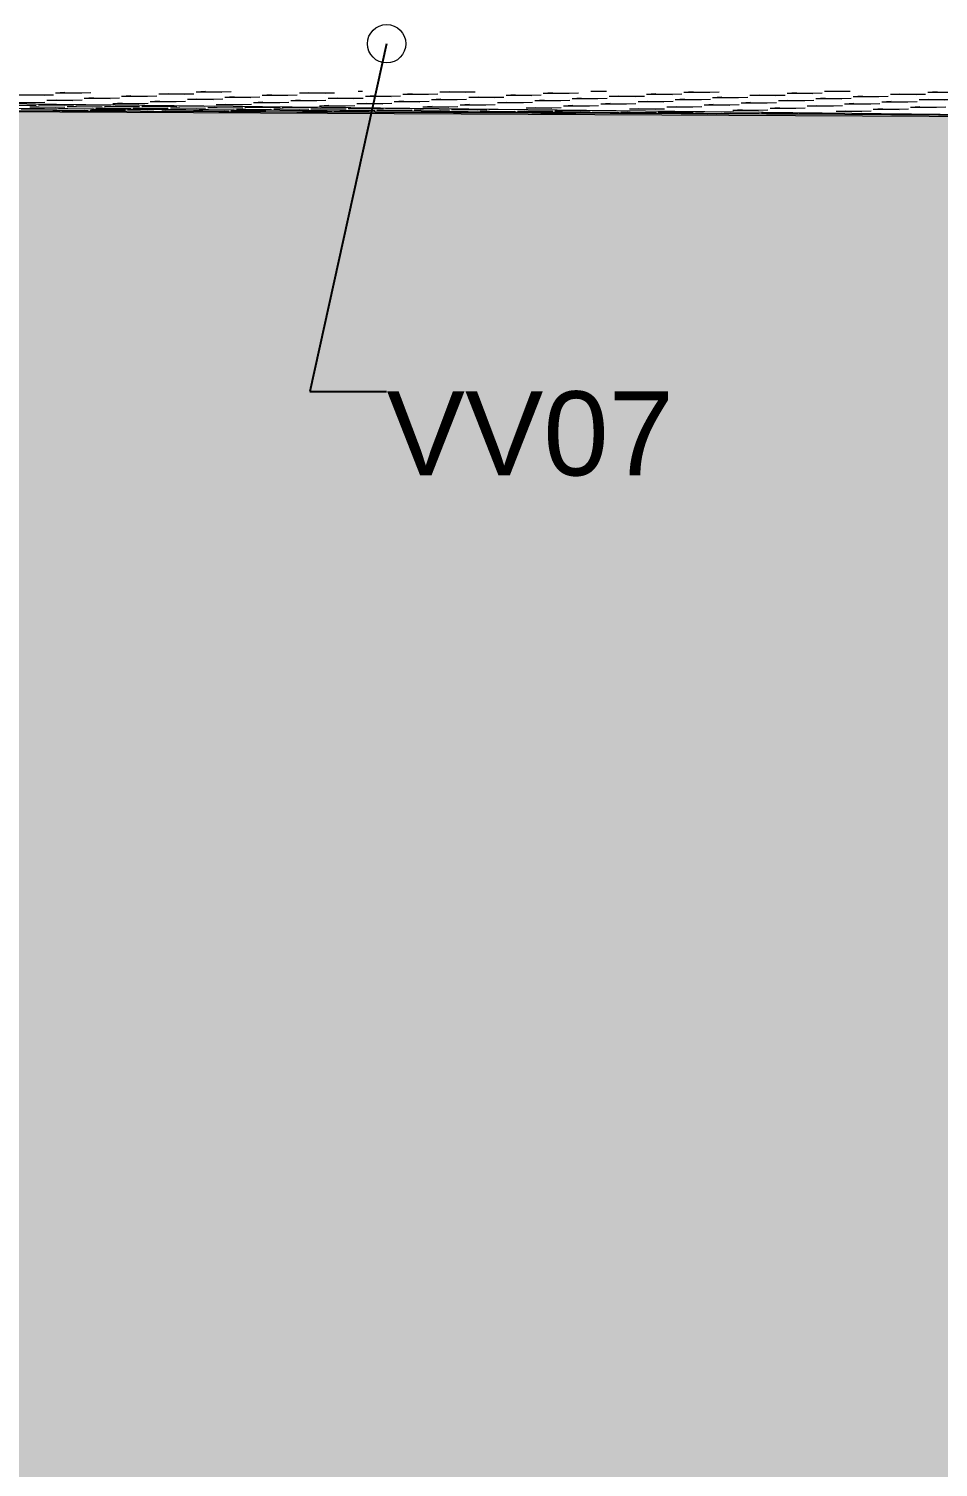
# Model space of a CAD drawing. Header units: millimetres. Extents: x 239748 to 326588, y -19262 to 5561.
# Drawn here: x 256416 to 258579, y -3473 to -52 of the extents above; entities that cross this region are included whole.
import ezdxf

# ---------------------------------------------------------------- set-up
doc = ezdxf.new("R2010")
doc.units = ezdxf.units.MM
doc.header["$MEASUREMENT"] = 0
for name, color, linetype, lineweight in [('Annotation - Label_Pen_No__1', 7, 'Continuous', 13), ('New_2D Drafting - General_Pen_No__1', 7, 'Continuous', 13), ('New_Site & Landscape - Terrain_Pen_No__1', 7, 'Continuous', 13)]:
    doc.layers.add(name, color=color, linetype=linetype, lineweight=lineweight)
for name, color, linetype, lineweight, true_color in [('New_2D Drafting - General_Pen_No__61', 7, 'Continuous', 20, 0x6a6a6a), ('New_Site & Landscape - Terrain_Pen_No__180', 7, 'Continuous', 15, 0xd6cda7), ('New_Site & Landscape - Terrain_Pen_No__93', 7, 'Continuous', 13, 0xa2a233)]:
    doc.layers.add(name, color=color, linetype=linetype, lineweight=lineweight, true_color=true_color)
doc.styles.add('GENERATED_STYLE_1', font='')
doc.styles.get('GENERATED_STYLE_1').set_extended_font_data('Arial')
doc.dimstyles.new('GENERATED_STYLE__2', dxfattribs={"dimtxt": 0.18, "dimasz": 182.4, "dimexe": 0.18, "dimexo": 0.0625, "dimgap": 0, "dimtad": 0, "dimtih": 1, "dimtoh": 1, "dimdec": 4, "dimzin": 0, "dimdsep": 46, "dimcen": 0.09, "dimadec": 0, "dimazin": 0, "dimtfac": 1, "dimtdec": 4, "dimtmove": 0, "dimatfit": 3, "dimldrblk": 'ARROWHEAD_1', "dimfxl": 0, "dimtolj": 1, "dimtzin": 0, "dimarcsym": 0})

# ---------------------------------------------------------------- blocks, each defined once
blk = doc.blocks.new('ARROWHEAD_1')
at = {"color": 0, "linetype": 'Continuous', "lineweight": 0}
blk.add_line((0, 0), (-1, 0), dxfattribs=at)
blk.add_circle((0, 0), 0.25, dxfattribs=at)

msp = doc.modelspace()

# ---------------------------------------------------------------- hatches: boundary and pattern name
at = {"layer": 'New_2D Drafting - General_Pen_No__61', "linetype": 'Continuous', "lineweight": 20, "true_color": 0x6a6a6a}
h = msp.add_hatch(dxfattribs=at)
h.set_pattern_fill('Dashed_0001', color=251, style=0, pattern_type=2)
h.set_pattern_definition([(45, (0, 0), (-183.84776, 183.84776), [195, -65]), (45, (7e-14, 183.85), (-183.84776, 183.84776), [195, -65])])
h.paths.add_polyline_path([(239750.0788, -623.3184), (239760.5803, -4753.4379), (239760.5803, -19262.3247), (278828.6527, -19262.3247), (278828.6169, -286.9357), (268610.0254, -272.2694), (266963.5283, -271.0107), (261898.0667, -277.5182), (250285.9898, -219.4916), (248306.7808, -203.641), (242648.744, -453.8141)])
at = {"layer": 'New_Site & Landscape - Terrain_Pen_No__180', "linetype": 'Continuous', "lineweight": 0, "true_color": 0x353329}
msp.add_hatch(color=250, dxfattribs=at).paths.add_polyline_path([(239747.5775, -15138.6962), (278833.3935, -15138.6962), (278833.3935, -288.2314), (266866.4444, -271.275), (264383.6735, -267.1142), (262140.4658, -282.5803), (258357.3867, -255.6815), (251840.7474, -227.8826), (248111.8541, -213.5708), (246133.7175, -287.173), (242881.8612, -438.6115), (239747.5775, -643.0118)])

# ---------------------------------------------------------------- linework, layer by layer
at = {"layer": 'New_2D Drafting - General_Pen_No__1', "color": 7, "linetype": 'Continuous', "lineweight": 13, "flags": 128}
msp.add_lwpolyline([(239750.0788, -623.3184), (239760.5803, -4753.4379), (239760.5803, -19262.3247), (278828.6527, -19262.3247), (278828.6169, -286.9357), (268610.0254, -272.2694), (266963.5283, -271.0107), (261898.0667, -277.5182), (250285.9898, -219.4916), (248306.7808, -203.641), (242648.744, -453.8141)], close=True, dxfattribs=at)
at = {"layer": 'New_Site & Landscape - Terrain_Pen_No__1', "color": 7, "linetype": 'Continuous', "lineweight": 13}
for p, q in [((258357.3867, -255.6815), (250188.7008, -199.8387)), ((253748.4421, -200.1408), (259081.8968, -260.8329)), ((256479.8642, -204.2658), (256502.0349, -203.0145)), ((256479.8642, -204.2658), (256563.4502, -203.6735)), ((256479.8642, -204.2658), (256541.2795, -204.9248)), ((256814.2082, -201.8966), (256836.3789, -200.6453)), ((256814.2082, -201.8966), (256897.7942, -201.3043)), ((256814.2082, -201.8966), (256875.6235, -202.5556)), ((257059.8694, -204.5326), (257082.0401, -203.2813)), ((257059.8694, -204.5326), (257143.4554, -203.9403)), ((257059.8694, -204.5326), (257121.2847, -205.1916)), ((257199.2006, -200.0708), (257209.9675, -200.1863)), ((257394.2134, -202.1634), (257416.3842, -200.912)), ((257394.2134, -202.1634), (257477.7995, -201.571)), ((257394.2134, -202.1634), (257455.6287, -202.8224)), ((257639.8746, -204.7994), (257662.0453, -203.5481)), ((257639.8746, -204.7994), (257723.4606, -204.2071)), ((257639.8746, -204.7994), (257701.2899, -205.4584)), ((257753.2959, -200.0596), (257789.9728, -200.4531)), ((257974.2187, -202.4301), (257996.3894, -201.1788)), ((257974.2187, -202.4301), (258057.8047, -201.8378)), ((257974.2187, -202.4301), (258035.634, -203.0891)), ((258219.8799, -205.0661), (258242.0506, -203.8148)), ((258219.8799, -205.0661), (258303.4659, -204.4738)), ((258219.8799, -205.0661), (258281.2952, -205.7251)), ((258308.5627, -200.0609), (258310.3451, -200.0483)), ((258308.5627, -200.0609), (258308.7859, -200.0483)), ((258308.5627, -200.0609), (258369.978, -200.7199)), ((258554.2239, -202.6969), (258576.3946, -201.4456)), ((258554.2239, -202.6969), (258637.8099, -202.1046)), ((258554.2239, -202.6969), (258615.6392, -203.3559)), ((256350.4066, -233.7381), (256433.9927, -234.274)), ((256370.794, -226.9227), (256454.38, -226.3304)), ((256370.794, -226.9227), (256432.2093, -227.5817)), ((256391.1813, -209.271), (256474.7674, -208.6787)), ((256391.1813, -209.271), (256452.5966, -209.93)), ((256418.7021, -237.7085), (256440.8728, -237.5562)), ((256418.7021, -237.7085), (256502.2881, -238.2444)), ((256418.7021, -237.7085), (256480.1174, -238.3966)), ((256439.0895, -233.1292), (256461.2602, -232.977)), ((256439.0895, -233.1292), (256522.6755, -233.6652)), ((256439.0895, -233.1292), (256500.5048, -233.8174)), ((256459.4768, -221.9175), (256481.6475, -220.6662)), ((256459.4768, -221.9175), (256543.0628, -221.3252)), ((256459.4768, -221.9175), (256520.8921, -222.5765)), ((256507.385, -237.0996), (256529.5557, -236.9474)), ((256507.385, -237.0996), (256590.971, -237.6355)), ((256507.385, -237.0996), (256568.8003, -237.7877)), ((256527.7723, -232.5204), (256549.943, -232.3681)), ((256527.7723, -232.5204), (256611.3583, -233.0563)), ((256527.7723, -232.5204), (256589.1876, -233.2085)), ((256548.1597, -216.9123), (256570.3304, -215.661)), ((256548.1597, -216.9123), (256631.7457, -216.32)), ((256548.1597, -216.9123), (256609.575, -217.5713)), ((256596.0678, -236.4907), (256618.2385, -236.3385)), ((256596.0678, -236.4907), (256679.6538, -237.0266)), ((256596.0678, -236.4907), (256657.4831, -237.1789)), ((256616.4552, -229.5587), (256638.6259, -228.3074)), ((256616.4552, -229.5587), (256700.0412, -228.9664)), ((256616.4552, -229.5587), (256677.8705, -230.2177)), ((256636.8425, -211.907), (256659.0132, -210.6557)), ((256636.8425, -211.907), (256720.4285, -211.3147)), ((256636.8425, -211.907), (256698.2578, -212.566)), ((256684.7507, -235.8818), (256706.9214, -235.7296)), ((256684.7507, -235.8818), (256768.3367, -236.4178)), ((256684.7507, -235.8818), (256746.166, -236.57)), ((256705.138, -224.5535), (256727.3087, -223.3022)), ((256705.138, -224.5535), (256788.724, -223.9612)), ((256705.138, -224.5535), (256766.5533, -225.2125)), ((256725.5254, -206.9018), (256747.6961, -205.6505)), ((256725.5254, -206.9018), (256809.1114, -206.3095)), ((256725.5254, -206.9018), (256786.9407, -207.5608)), ((256773.4335, -235.273), (256795.6042, -235.1207)), ((256773.4335, -235.273), (256857.0195, -235.8089)), ((256773.4335, -235.273), (256834.8488, -235.9611)), ((256793.8209, -219.5483), (256815.9916, -218.297)), ((256793.8209, -219.5483), (256877.4069, -218.956)), ((256793.8209, -219.5483), (256855.2362, -220.2073)), ((256841.729, -239.2433), (256863.8997, -239.0911)), ((256841.729, -239.2433), (256925.315, -239.7792)), ((256841.729, -239.2433), (256903.1443, -239.9315)), ((256862.1164, -232.1947), (256884.2871, -230.9434)), ((256862.1164, -232.1947), (256945.7024, -231.6024)), ((256862.1164, -232.1947), (256923.5317, -232.8537)), ((256882.5037, -214.543), (256904.6744, -213.2917)), ((256882.5037, -214.543), (256966.0897, -213.9507)), ((256882.5037, -214.543), (256943.919, -215.202)), ((256930.4119, -238.6344), (256952.5826, -238.4822)), ((256930.4119, -238.6344), (257013.9979, -239.1704)), ((256930.4119, -238.6344), (256991.8272, -239.3226)), ((256950.7992, -227.1895), (256972.9699, -225.9382)), ((256950.7992, -227.1895), (257034.3852, -226.5972)), ((256950.7992, -227.1895), (257012.2145, -227.8485)), ((256971.1866, -209.5378), (256993.3573, -208.2865)), ((256971.1866, -209.5378), (257054.7726, -208.9455)), ((256971.1866, -209.5378), (257032.6019, -210.1968)), ((257019.0947, -238.0256), (257041.2654, -237.8733)), ((257019.0947, -238.0256), (257102.6807, -238.5615)), ((257019.0947, -238.0256), (257080.51, -238.7137)), ((257039.4821, -222.1843), (257061.6528, -220.933)), ((257039.4821, -222.1843), (257123.0681, -221.592)), ((257039.4821, -222.1843), (257100.8974, -222.8433)), ((257107.7776, -234.8308), (257129.9483, -233.5794)), ((257107.7776, -234.8308), (257191.3636, -234.2385)), ((257107.7776, -234.8308), (257169.1929, -235.4898)), ((257128.1649, -217.179), (257150.3356, -215.9277)), ((257128.1649, -217.179), (257211.7509, -216.5867)), ((257128.1649, -217.179), (257189.5802, -217.8381)), ((257196.4604, -229.8255), (257218.6311, -228.5742)), ((257196.4604, -229.8255), (257280.0464, -229.2332)), ((257196.4604, -229.8255), (257257.8757, -230.4845)), ((257216.8477, -212.1738), (257239.0185, -210.9225)), ((257216.8477, -212.1738), (257278.263, -212.8328)), ((257216.8478, -212.1738), (257300.4338, -211.5815)), ((257285.1432, -224.8203), (257368.7293, -224.228)), ((257285.1432, -224.8203), (257346.5585, -225.4793)), ((257285.1433, -224.8203), (257307.314, -223.569)), ((257305.5306, -207.1686), (257327.7013, -205.9173)), ((257305.5306, -207.1686), (257389.1166, -206.5763)), ((257305.5306, -207.1686), (257366.9459, -207.8276)), ((257353.4387, -237.4668), (257375.6095, -236.2155)), ((257353.4387, -237.4668), (257437.0248, -236.8745)), ((257353.4387, -237.4668), (257414.854, -238.1258)), ((257373.8261, -219.8151), (257395.9968, -218.5638)), ((257373.8261, -219.8151), (257457.4121, -219.2228)), ((257373.8261, -219.8151), (257435.2414, -220.4741)), ((257442.1216, -232.4615), (257464.2923, -231.2102)), ((257442.1216, -232.4615), (257525.7076, -231.8692)), ((257442.1216, -232.4615), (257503.5369, -233.1205)), ((257462.5089, -214.8098), (257484.6797, -213.5585)), ((257462.5089, -214.8098), (257546.0949, -214.2175)), ((257462.5089, -214.8098), (257523.9242, -215.4688)), ((257530.8044, -227.4563), (257552.9751, -226.205)), ((257530.8044, -227.4563), (257614.3904, -226.864)), ((257530.8044, -227.4563), (257592.2197, -228.1153)), ((257551.1918, -209.8046), (257573.3625, -208.5533)), ((257551.1918, -209.8046), (257634.7778, -209.2123)), ((257551.1918, -209.8046), (257612.6071, -210.4636)), ((257599.0999, -240.1028), (257621.2706, -238.8515)), ((257619.4873, -222.4511), (257641.658, -221.1998)), ((257619.4873, -222.4511), (257703.0733, -221.8588)), ((257619.4873, -222.4511), (257680.9026, -223.1101)), ((257687.7828, -235.0975), (257709.9535, -233.8462)), ((257687.7828, -235.0975), (257771.3688, -234.5052)), ((257687.7828, -235.0975), (257749.1981, -235.7565)), ((257708.1701, -217.4458), (257730.3408, -216.1945)), ((257708.1701, -217.4458), (257791.7561, -216.8535)), ((257708.1701, -217.4458), (257769.5854, -218.1048)), ((257776.4656, -230.0923), (257798.6363, -228.841)), ((257776.4656, -230.0923), (257860.0516, -229.5)), ((257776.4656, -230.0923), (257837.8809, -230.7513)), ((257796.853, -212.4406), (257819.0237, -211.1893)), ((257796.853, -212.4406), (257880.439, -211.8483)), ((257796.853, -212.4406), (257858.2683, -213.0996)), ((257865.1485, -225.0871), (257887.3192, -223.8358)), ((257865.1485, -225.0871), (257948.7345, -224.4948)), ((257865.1485, -225.0871), (257926.5638, -225.7461)), ((257885.5358, -207.4354), (257907.7065, -206.1841)), ((257885.5358, -207.4354), (257969.1218, -206.8431)), ((257885.5358, -207.4354), (257946.9511, -208.0944)), ((257933.444, -237.7336), (257955.6147, -236.4822)), ((257933.444, -237.7336), (258017.03, -237.1412)), ((257933.444, -237.7336), (257994.8593, -238.3926)), ((257953.8313, -220.0818), (257976.002, -218.8305)), ((257953.8313, -220.0818), (258037.4173, -219.4895)), ((257953.8313, -220.0818), (258015.2466, -220.7408)), ((258022.1268, -232.7283), (258044.2975, -231.477)), ((258022.1268, -232.7283), (258105.7128, -232.136)), ((258022.1268, -232.7283), (258083.5421, -233.3873)), ((258042.5142, -215.0766), (258064.6849, -213.8253)), ((258042.5142, -215.0766), (258126.1002, -214.4843)), ((258042.5142, -215.0766), (258103.9295, -215.7356)), ((258110.8097, -227.7231), (258132.9804, -226.4718)), ((258110.8097, -227.7231), (258194.3957, -227.1308)), ((258110.8097, -227.7231), (258172.225, -228.3821)), ((258131.197, -210.0714), (258153.3677, -208.8201)), ((258131.197, -210.0714), (258214.783, -209.4791)), ((258131.197, -210.0714), (258192.6123, -210.7304)), ((258179.1052, -240.3696), (258201.2759, -239.1183)), ((258199.4925, -222.7179), (258221.6632, -221.4665)), ((258199.4925, -222.7179), (258283.0785, -222.1255)), ((258199.4925, -222.7179), (258260.9078, -223.3769)), ((258267.788, -235.3643), (258289.9587, -234.113)), ((258267.788, -235.3643), (258351.374, -234.772)), ((258267.788, -235.3643), (258329.2033, -236.0233)), ((258288.1753, -217.7126), (258310.3461, -216.4613)), ((258288.1754, -217.7126), (258371.7614, -217.1203)), ((258288.1754, -217.7126), (258349.5907, -218.3716)), ((258356.4709, -230.3591), (258378.6416, -229.1078)), ((258356.4709, -230.3591), (258440.0569, -229.7668)), ((258356.4709, -230.3591), (258417.8861, -231.0181)), ((258376.8582, -212.7074), (258399.0289, -211.4561)), ((258376.8582, -212.7074), (258460.4442, -212.1151)), ((258376.8582, -212.7074), (258438.2735, -213.3664)), ((258445.1537, -225.3539), (258467.3244, -224.1026)), ((258445.1537, -225.3539), (258528.7397, -224.7616)), ((258445.1537, -225.3539), (258506.569, -226.0129)), ((258465.541, -207.7022), (258487.7118, -206.4508)), ((258465.541, -207.7022), (258549.1271, -207.1099)), ((258465.541, -207.7022), (258526.9563, -208.3612)), ((258513.4492, -238.0003), (258535.6199, -236.749)), ((258513.4492, -238.0003), (258597.0352, -237.408)), ((258513.4492, -238.0003), (258574.8645, -238.6593)), ((258533.8365, -220.3486), (258556.0073, -219.0973)), ((258533.8365, -220.3486), (258617.4226, -219.7563)), ((258533.8365, -220.3486), (258595.2518, -221.0076)), ((256398.3148, -242.2877), (256420.4855, -242.1355)), ((256398.3148, -242.2877), (256481.9008, -242.8236)), ((256473.7437, -246.3112), (256495.9145, -246.0469)), ((256473.7437, -246.3112), (256557.3298, -246.5706)), ((256473.7437, -246.3112), (256535.159, -246.8349)), ((256486.9976, -241.6788), (256509.1684, -241.5266)), ((256486.9976, -241.6788), (256570.5836, -242.2147)), ((256486.9976, -241.6788), (256548.4129, -242.367)), ((256562.4266, -245.254), (256584.5973, -244.9897)), ((256562.4266, -245.254), (256646.0126, -245.5135)), ((256562.4266, -245.254), (256623.8419, -245.7778)), ((256575.6805, -241.0699), (256597.8512, -240.9177)), ((256575.6805, -241.0699), (256659.2665, -241.6059)), ((256575.6805, -241.0699), (256637.0958, -241.7581)), ((256651.1094, -244.1969), (256660.6989, -244.0825)), ((256651.1094, -244.1969), (256699.3004, -244.3464)), ((256651.1094, -244.1969), (256712.5247, -244.7206)), ((256664.3633, -240.4611), (256686.534, -240.3088)), ((256664.3633, -240.4611), (256747.9493, -240.997)), ((256664.3633, -240.4611), (256725.7786, -241.1492)), ((256719.4049, -248.4061), (256741.5756, -248.1418)), ((256719.4049, -248.4061), (256802.9909, -248.6655)), ((256719.4049, -248.4061), (256780.8202, -248.9298)), ((256732.6588, -244.4314), (256754.8295, -244.2792)), ((256732.6588, -244.4314), (256816.2448, -244.9673)), ((256732.6588, -244.4314), (256765.4079, -244.7984)), ((256753.0462, -239.8522), (256775.2169, -239.7)), ((256753.0462, -239.8522), (256836.6322, -240.3881)), ((256753.0462, -239.8522), (256814.4615, -240.5403)), ((256808.0878, -247.3489), (256830.2585, -247.0846)), ((256808.0878, -247.3489), (256891.6738, -247.6084)), ((256808.0878, -247.3489), (256869.5031, -247.8727)), ((256821.3417, -243.8225), (256843.5124, -243.6703)), ((256821.3417, -243.8225), (256904.9277, -244.3585)), ((256821.3417, -243.8225), (256882.757, -244.5107)), ((256896.7706, -246.2918), (256918.9413, -246.0275)), ((256896.7706, -246.2918), (256980.3566, -246.5512)), ((256896.7706, -246.2918), (256958.1859, -246.8155)), ((256910.0245, -243.2137), (256932.1952, -243.0614)), ((256910.0245, -243.2137), (256993.6105, -243.7496)), ((256910.0245, -243.2137), (256971.4398, -243.9018)), ((256998.7074, -242.6048), (257020.8781, -242.4526)), ((256998.7074, -242.6048), (257082.2934, -243.1407)), ((256998.7074, -242.6048), (257060.1227, -243.2929)), ((257053.749, -249.4438), (257075.9197, -249.1795)), ((257053.749, -249.4438), (257137.335, -249.7033)), ((257053.749, -249.4438), (257115.1643, -249.9676)), ((257067.0029, -246.5751), (257089.1736, -246.4229)), ((257067.0029, -246.5751), (257150.5889, -247.1111)), ((257067.0029, -246.5751), (257128.4182, -247.2633)), ((257087.3902, -241.9959), (257109.5609, -241.8437)), ((257087.3902, -241.9959), (257170.9762, -242.5318)), ((257087.3902, -241.9959), (257148.8055, -242.6841)), ((257142.4318, -248.3867), (257164.6025, -248.1224)), ((257142.4318, -248.3867), (257226.0178, -248.6461)), ((257142.4318, -248.3867), (257203.8471, -248.9104)), ((257155.6857, -245.9663), (257177.8564, -245.814)), ((257155.6857, -245.9663), (257239.2717, -246.5022)), ((257155.6857, -245.9663), (257217.101, -246.6544)), ((257176.0731, -241.387), (257198.2438, -241.2348)), ((257176.0731, -241.387), (257259.6591, -241.923)), ((257176.0731, -241.387), (257237.4883, -242.0752)), ((257244.3685, -245.3574), (257305.7838, -246.0455)), ((257244.3686, -245.3574), (257266.5393, -245.2052)), ((257244.3686, -245.3574), (257327.9546, -245.8933)), ((257264.7559, -240.7782), (257286.9266, -240.6259)), ((257264.7559, -240.7782), (257348.3419, -241.3141)), ((257264.7559, -240.7782), (257326.1712, -241.4663)), ((257333.0514, -244.7485), (257355.2221, -244.5963)), ((257333.0514, -244.7485), (257416.6374, -245.2844)), ((257333.0514, -244.7485), (257394.4667, -245.4367)), ((257388.093, -250.4816), (257410.2637, -250.2173)), ((257388.093, -250.4816), (257471.679, -250.741)), ((257388.093, -250.4816), (257449.5083, -251.0053)), ((257401.3469, -248.7189), (257423.5176, -248.5666)), ((257401.3469, -248.7189), (257484.9329, -249.2548)), ((257401.3469, -248.7189), (257462.7622, -249.407)), ((257421.7342, -244.1396), (257443.905, -243.9874)), ((257421.7342, -244.1396), (257505.3203, -244.6756)), ((257421.7342, -244.1396), (257483.1495, -244.8278)), ((257490.0297, -248.11), (257512.2004, -247.9578)), ((257490.0297, -248.11), (257573.6158, -248.6459)), ((257490.0297, -248.11), (257551.445, -248.7981)), ((257510.4171, -243.5308), (257532.5878, -243.3785)), ((257510.4171, -243.5308), (257594.0031, -244.0667)), ((257510.4171, -243.5308), (257571.8324, -244.2189)), ((257578.7126, -247.5011), (257600.8833, -247.3489)), ((257578.7126, -247.5011), (257662.2986, -248.037)), ((257578.7126, -247.5011), (257640.1279, -248.1892)), ((257599.0999, -240.1028), (257682.6859, -239.5105)), ((257599.0999, -240.1028), (257660.5152, -240.7618)), ((257633.7542, -252.5765), (257655.9249, -252.3122)), ((257633.7542, -252.5765), (257717.3402, -252.8359)), ((257633.7542, -252.5765), (257638.0071, -252.6128)), ((257667.3954, -246.8922), (257689.5661, -246.74)), ((257667.3954, -246.8922), (257750.9814, -247.4282)), ((257667.3954, -246.8922), (257728.8107, -247.5804)), ((257722.437, -251.5193), (257731.952, -251.4059)), ((257722.437, -251.5193), (257770.2536, -251.6677)), ((257722.437, -251.5193), (257783.8523, -252.0431)), ((257735.6909, -250.8626), (257757.8616, -250.7104)), ((257735.6909, -250.8626), (257819.2769, -251.3985)), ((257735.6909, -250.8626), (257797.1062, -251.5507)), ((257756.0783, -246.2834), (257778.249, -246.1311)), ((257756.0783, -246.2834), (257839.6643, -246.8193)), ((257756.0783, -246.2834), (257817.4936, -246.9715)), ((257824.3738, -250.2537), (257846.5445, -250.1015)), ((257824.3738, -250.2537), (257907.9598, -250.7896)), ((257824.3738, -250.2537), (257885.7891, -250.9418)), ((257844.7611, -242.7388), (257866.9318, -241.4875)), ((257844.7611, -242.7388), (257928.3471, -242.1465)), ((257844.7611, -242.7388), (257906.1764, -243.3978)), ((257913.0566, -249.6448), (257935.2273, -249.4926)), ((257913.0566, -249.6448), (257996.6426, -250.1808)), ((257913.0566, -249.6448), (257974.4719, -250.333)), ((257968.0982, -253.6142), (257990.2689, -253.3499)), ((257968.0982, -253.6142), (258051.6842, -253.8737)), ((257968.0982, -253.6142), (258029.5135, -254.138)), ((258001.7395, -249.0359), (258023.9102, -248.8837)), ((258001.7395, -249.0359), (258085.3255, -249.5719)), ((258001.7395, -249.0359), (258063.1548, -249.7241)), ((258070.035, -253.0063), (258092.2057, -252.8541)), ((258070.035, -253.0063), (258153.621, -253.5422)), ((258070.035, -253.0063), (258131.4503, -253.6944)), ((258090.4223, -245.3748), (258112.593, -244.1235)), ((258090.4223, -245.3748), (258174.0083, -244.7825)), ((258090.4223, -245.3748), (258151.8376, -246.0338)), ((258158.7178, -252.3974), (258180.8885, -252.2452)), ((258158.7178, -252.3974), (258242.3038, -252.9334)), ((258158.7178, -252.3974), (258220.1331, -253.0856)), ((258179.1052, -240.3696), (258262.6912, -239.7773)), ((258179.1052, -240.3696), (258240.5205, -241.0286)), ((258247.4007, -251.7885), (258269.5714, -251.6363)), ((258247.4007, -251.7885), (258330.9867, -252.3245)), ((258247.4007, -251.7885), (258308.816, -252.4767)), ((258336.0835, -248.0108), (258358.2542, -246.7595)), ((258336.0835, -248.0108), (258419.6695, -247.4185)), ((258336.0835, -248.0108), (258397.4988, -248.6698)), ((258404.379, -255.15), (258426.5497, -254.9978)), ((258404.379, -255.15), (258487.965, -255.6859)), ((258404.379, -255.15), (258465.7943, -255.8382)), ((258424.7663, -243.0056), (258446.9371, -241.7543)), ((258424.7663, -243.0056), (258508.3524, -242.4133)), ((258424.7663, -243.0056), (258486.1816, -243.6646)), ((258493.0618, -254.5411), (258515.2326, -254.3889)), ((258493.0618, -254.5411), (258575.3778, -255.0689)), ((258493.0618, -254.5411), (258554.4771, -255.2293)), ((258575.3692, -255.0688), (258576.6479, -255.0597))]:
    msp.add_line(p, q, dxfattribs=at)
at = {"layer": 'New_Site & Landscape - Terrain_Pen_No__93', "color": 55, "linetype": 'Continuous', "lineweight": 13, "true_color": 0xa2a233, "flags": 128}
msp.add_lwpolyline([(278833.3935, -288.2314), (266866.4444, -271.275), (264383.6735, -267.1142), (262140.4658, -282.5803), (258357.3867, -255.6815), (251840.7474, -227.8826), (248111.8541, -213.5708), (246133.7175, -287.173), (242881.8612, -438.6115), (239747.5775, -643.0118)], dxfattribs=at)

# ---------------------------------------------------------------- texts
at = {"layer": 'Annotation - Label_Pen_No__1', "color": 7, "linetype": 'Continuous', "lineweight": 13, "insert": (257267.2784, -914.189), "char_height": 200, "attachment_point": 1, "style": 'GENERATED_STYLE_1'}
msp.add_mtext('\\A1;{\\pql;\\pt250,500,562.5;\\fArial|b0|i0|c0|p34;VV0\\fArial|b0|i0|c0|p34;7}', dxfattribs=at)

# ---------------------------------------------------------------- leaders
at = {"layer": 'Annotation - Label_Pen_No__1', "color": 7, "linetype": 'Continuous', "lineweight": 13, "annotation_type": 0, "has_hookline": 1, "hookline_direction": 0, "text_width": 668.8}
msp.add_leader([(257267.2784, -87.6128), (257084.8784, -914.189), (257267.2784, -914.189)], dimstyle='GENERATED_STYLE__2', dxfattribs=at)

doc.saveas('drawing.dxf')
